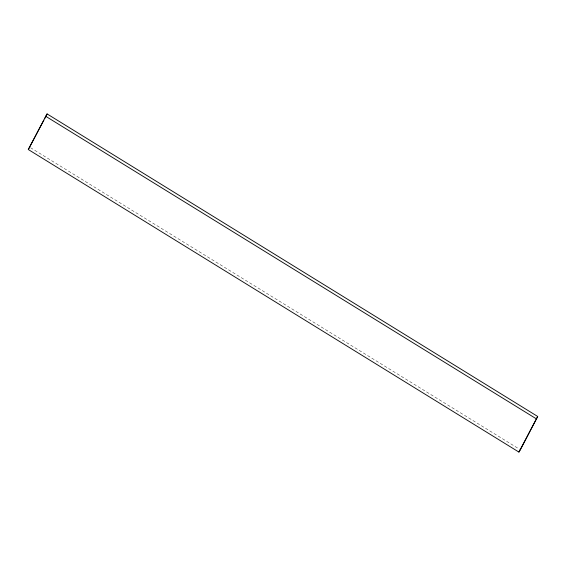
<?xml version="1.0" encoding="UTF-8"?>
<svg xmlns="http://www.w3.org/2000/svg" width="566" height="566" viewBox="0 0 566 566"><rect width="100%" height="100%" fill="white"/><g stroke="black" fill="none" stroke-linecap="round" stroke-linejoin="round"><path stroke-width="0.42" stroke-dasharray="2.83 2.12" d="M30.5 147.684L519.609 449.305"/><path stroke-width="0.85" d="M28.3 149.53L47.084 113.922L537.7 416.47L520.366 449.772L518.916 452.078L28.3 149.53L43.858 120.119M44.664 118.57L47.084 113.922M518.916 452.078L537.7 416.47M45.634 116.228L536.25 418.776"/></g></svg>
